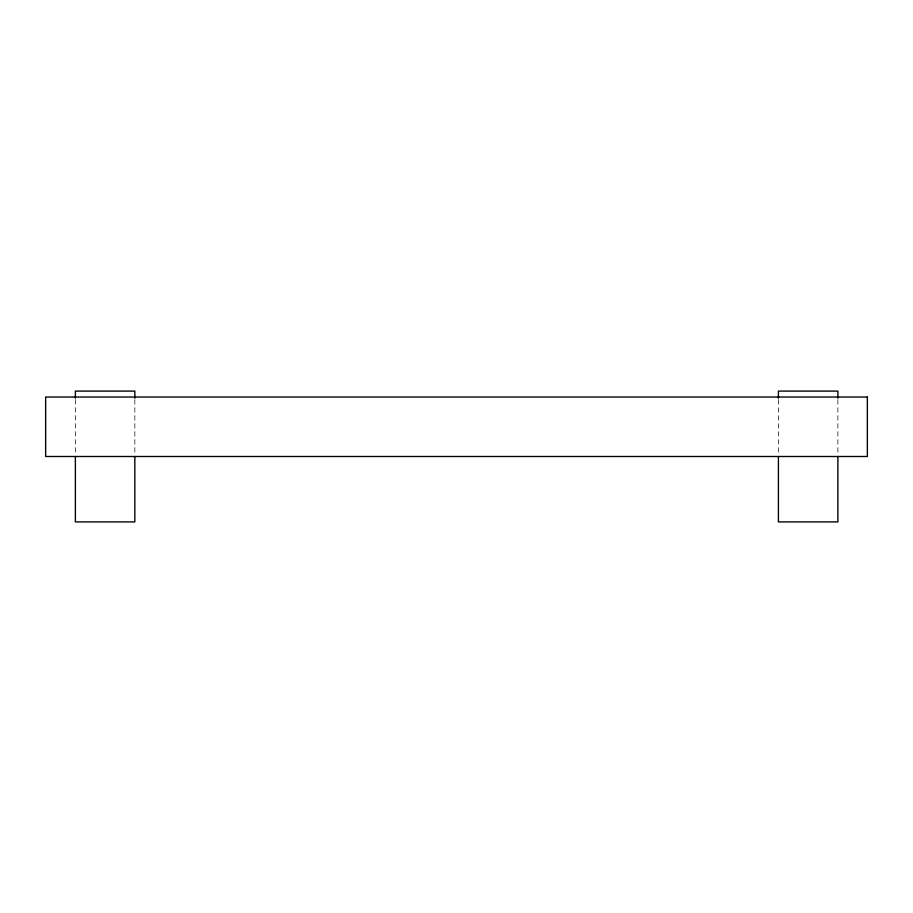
<?xml version="1.0" encoding="UTF-8"?>
<svg xmlns="http://www.w3.org/2000/svg" width="913" height="913" viewBox="0 0 913 913"><rect width="100%" height="100%" fill="white"/><g stroke="black" fill="none" stroke-linecap="round" stroke-linejoin="round"><path stroke-width="0.68" stroke-dasharray="4.57 3.42" d="M837.883 399.632L837.883 453.658M778.424 399.632L778.424 453.658M134.827 399.632L134.827 453.658M75.38 399.632L75.38 453.658"/><path stroke-width="1.37" d="M837.883 398.205L837.883 391.095L778.424 391.095L778.424 398.205M837.883 456.5L837.883 521.905L778.424 521.905L778.424 456.5M134.827 398.205L134.827 391.095L75.38 391.095L75.38 398.205M134.827 456.5L134.827 521.905L75.38 521.905L75.38 456.5M867.35 397.041L45.65 397.041L45.65 456.5L867.35 456.5L867.35 397.041"/></g></svg>
